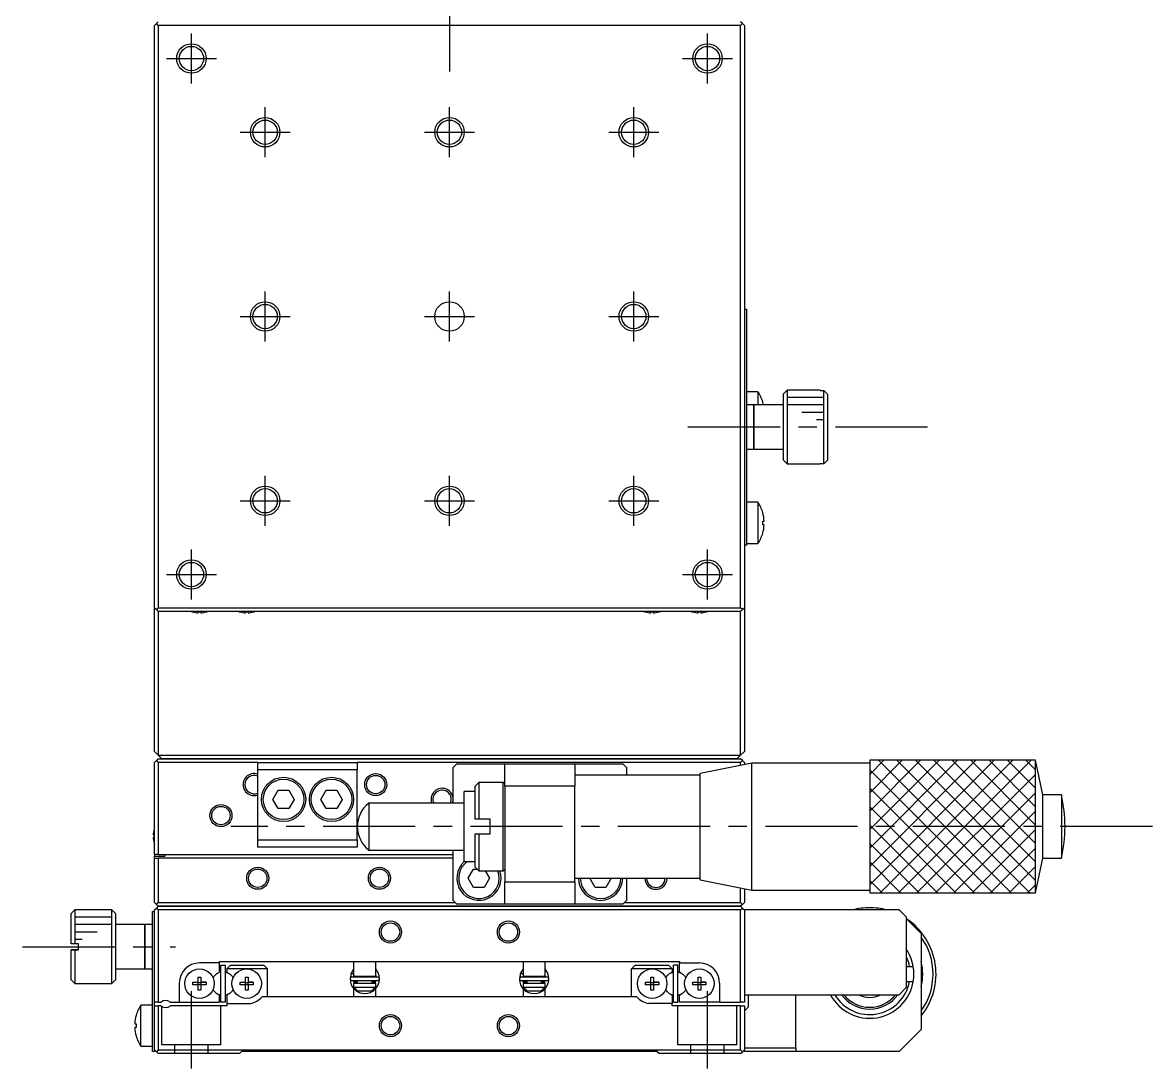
# Model space of a CAD drawing. Extents: x -524 to 387, y 9 to 736.
# Drawn here: x -194 to -40.7, y 39.3 to 181.2 of the extents above; entities that cross this region are included whole.
import ezdxf

# ---------------------------------------------------------------- set-up
doc = ezdxf.new("R2010")
doc.units = 0
doc.header["$LTSCALE"] = 10
doc.linetypes.add('CENTER', pattern=[2, 1.25, -0.25, 0.25, -0.25])
doc.linetypes.add('DASHED', pattern=[3.5, 2, -1.5])
doc.layers.get('0').update_dxf_attribs({"linetype": 'CONTINUOUS'})
doc.layers.add('CENTER', color=1, linetype='CENTER')

msp = doc.modelspace()

# ---------------------------------------------------------------- linework, layer by layer
at = {"color": 7, "linetype": 'CONTINUOUS'}
for p, q in [((-175.82803, 181.026276), (-176.07803, 180.776276)), ((-175.57803, 181.276276), (-175.82803, 181.026276)), ((-175.57803, 180.776276), (-175.82803, 181.026276)), ((-96.32803, 181.026276), (-96.57803, 181.276276)), ((-96.57803, 180.776276), (-96.32803, 181.026276)), ((-96.07803, 180.776276), (-96.32803, 181.026276)), ((-176.07803, 101.776276), (-176.07803, 180.776276)), ((-96.57803, 180.776276), (-175.57803, 180.776276)), ((-175.57803, 180.776276), (-175.57803, 101.776276)), ((-96.57803, 101.776276), (-96.57803, 180.776276)), ((-96.07803, 180.776276), (-96.07803, 101.776276)), ((-96.07803, 142.276276), (-95.77803, 142.276276)), ((-95.77803, 142.276276), (-95.77803, 140.276276)), ((-95.77803, 140.276276), (-95.77803, 112.276276)), ((-94.235567, 131.076276), (-95.77803, 131.076276)), ((-94.235567, 131.076276), (-94.235567, 129.276276)), ((-90.27803, 131.276276), (-90.77803, 130.776276)), ((-90.77803, 121.776276), (-90.77803, 130.776276)), ((-90.27803, 131.276276), (-90.27803, 121.276276)), ((-85.77803, 131.276276), (-90.27803, 131.276276)), ((-85.77803, 131.276276), (-85.77803, 131.26025)), ((-85.77803, 131.26025), (-85.27803, 131.26025)), ((-85.27803, 121.292302), (-85.27803, 131.26025)), ((-85.27803, 131.26025), (-84.77803, 130.758463)), ((-84.77803, 130.758463), (-84.77803, 121.794089)), ((-94.77803, 129.276276), (-95.77803, 129.276276)), ((-94.77803, 129.276276), (-94.77803, 123.276276)), ((-94.77803, 123.276276), (-94.77803, 129.276276)), ((-90.77803, 129.276276), (-94.77803, 129.276276)), ((-93.584825, 129.675415), (-93.578657, 129.678424)), ((-93.584825, 129.675415), (-93.578657, 129.678424)), ((-95.77803, 123.276276), (-94.77803, 123.276276)), ((-94.77803, 123.276276), (-90.77803, 123.276276)), ((-90.77803, 121.776276), (-90.27803, 121.276276)), ((-90.27803, 121.276276), (-85.77803, 121.276276)), ((-85.27803, 121.292302), (-85.77803, 121.292302)), ((-85.77803, 121.292302), (-85.77803, 121.276276)), ((-84.77803, 121.794089), (-85.27803, 121.292302)), ((-94.235567, 116.076276), (-95.77803, 116.076276)), ((-94.235567, 116.076276), (-94.235567, 110.476276)), ((-93.584825, 114.675415), (-93.578657, 114.678424)), ((-93.584825, 114.675415), (-93.578657, 114.678424)), ((-93.584825, 113.536276), (-93.391568, 113.536276)), ((-93.584825, 113.016276), (-93.584825, 113.536276)), ((-95.77803, 112.276276), (-95.77803, 110.276276)), ((-93.391568, 113.016276), (-93.584825, 113.016276)), ((-93.578657, 111.874128), (-93.584825, 111.877137)), ((-93.578657, 111.874128), (-93.584825, 111.877137)), ((-95.77803, 110.476276), (-94.235567, 110.476276)), ((-95.77803, 110.276276), (-96.07803, 110.276276)), ((-176.07803, 101.776276), (-175.82803, 101.526276)), ((-176.07803, 82.276276), (-176.07803, 101.776276)), ((-175.82803, 101.526276), (-175.57803, 101.776276)), ((-175.82803, 101.526276), (-175.57803, 101.276276)), ((-175.57803, 101.776276), (-96.57803, 101.776276)), ((-96.57803, 101.276276), (-175.57803, 101.276276)), ((-175.57803, 101.276276), (-175.57803, 81.776276)), ((-170.866646, 101.202132), (-170.864391, 101.206754)), ((-170.866646, 101.202132), (-170.864391, 101.206754)), ((-170.15803, 101.206754), (-169.79803, 101.206754)), ((-170.15803, 101.086417), (-170.15803, 101.206754)), ((-169.79803, 101.206754), (-169.79803, 101.086417)), ((-169.091668, 101.206754), (-169.089414, 101.202132)), ((-169.091668, 101.206754), (-169.089414, 101.202132)), ((-164.466646, 101.202132), (-164.464391, 101.206754)), ((-164.466646, 101.202132), (-164.464391, 101.206754)), ((-163.75803, 101.206754), (-163.39803, 101.206754)), ((-163.75803, 101.086417), (-163.75803, 101.206754)), ((-163.39803, 101.206754), (-163.39803, 101.086417)), ((-162.691668, 101.206754), (-162.689414, 101.202132)), ((-162.691668, 101.206754), (-162.689414, 101.202132)), ((-109.466646, 101.202132), (-109.464391, 101.206754)), ((-109.466646, 101.202132), (-109.464391, 101.206754)), ((-108.75803, 101.206754), (-108.39803, 101.206754)), ((-108.75803, 101.086417), (-108.75803, 101.206754)), ((-108.39803, 101.206754), (-108.39803, 101.086417)), ((-107.691668, 101.206754), (-107.689414, 101.202132)), ((-107.691668, 101.206754), (-107.689414, 101.202132)), ((-103.066646, 101.202132), (-103.064391, 101.206754)), ((-103.066646, 101.202132), (-103.064391, 101.206754)), ((-102.35803, 101.206754), (-101.99803, 101.206754)), ((-102.35803, 101.086417), (-102.35803, 101.206754)), ((-101.99803, 101.206754), (-101.99803, 101.086417)), ((-101.291668, 101.206754), (-101.289414, 101.202132)), ((-101.291668, 101.206754), (-101.289414, 101.202132)), ((-96.32803, 101.526276), (-96.57803, 101.776276)), ((-96.57803, 101.276276), (-96.32803, 101.526276)), ((-96.57803, 81.776276), (-96.57803, 101.276276)), ((-96.32803, 101.526276), (-96.07803, 101.776276)), ((-96.07803, 101.776276), (-96.07803, 82.276276)), ((-175.57803, 81.776276), (-176.07803, 82.276276)), ((-175.57803, 81.276276), (-175.82803, 81.026276)), ((-175.57803, 81.776276), (-96.57803, 81.776276)), ((-175.07803, 81.276276), (-175.57803, 81.776276)), ((-175.57803, 81.276276), (-175.07803, 81.276276)), ((-97.07803, 81.276276), (-175.07803, 81.276276)), ((-175.07803, 81.276276), (-97.07803, 81.276276)), ((-96.57803, 81.776276), (-97.07803, 81.276276)), ((-97.07803, 81.276276), (-96.57803, 81.276276)), ((-96.07803, 82.276276), (-96.57803, 81.776276)), ((-96.32803, 81.026276), (-96.57803, 81.276276)), ((-176.07803, 80.776276), (-175.82803, 81.026276)), ((-176.07803, 68.276276), (-176.07803, 80.776276)), ((-175.82803, 81.026276), (-175.57803, 80.776276)), ((-175.57803, 80.776276), (-175.57803, 68.276276)), ((-162.07803, 80.776276), (-175.57803, 80.776276)), ((-162.07803, 79.776276), (-162.07803, 80.776276)), ((-162.07803, 80.776276), (-148.57803, 80.776276)), ((-148.57803, 79.776276), (-162.07803, 79.776276)), ((-162.07803, 70.276276), (-162.07803, 79.776276)), ((-148.57803, 80.776276), (-148.57803, 79.776276)), ((-96.57803, 80.776276), (-148.57803, 80.776276)), ((-148.57803, 70.276276), (-148.57803, 79.776276)), ((-135.07803, 80.576276), (-135.57803, 80.076276)), ((-135.57803, 75.251276), (-135.57803, 80.076276)), ((-135.07803, 80.576276), (-128.57803, 80.576276)), ((-128.57803, 80.576276), (-119.07803, 80.576276)), ((-128.57803, 77.576276), (-128.57803, 80.576276)), ((-119.07803, 80.576276), (-119.07803, 77.576276)), ((-119.07803, 80.576276), (-112.57803, 80.576276)), ((-112.07803, 80.076276), (-112.57803, 80.576276)), ((-112.07803, 80.076276), (-112.07803, 79.076276)), ((-95.07803, 80.676276), (-102.07803, 79.276276)), ((-96.57803, 80.776276), (-96.32803, 81.026276)), ((-96.57803, 80.376276), (-96.57803, 80.776276)), ((-96.32803, 81.026276), (-96.07803, 80.776276)), ((-96.07803, 80.776276), (-96.07803, 80.476276)), ((-95.07803, 72.076276), (-95.07803, 80.676276)), ((-79.07803, 80.676276), (-95.07803, 80.676276)), ((-79.07803, 81.076276), (-79.07803, 63.076276)), ((-56.57803, 81.076276), (-79.07803, 81.076276)), ((-56.57803, 63.076276), (-56.57803, 81.076276)), ((-55.57803, 76.376276), (-56.57803, 81.076276)), ((-102.07803, 79.076276), (-119.07803, 79.076276)), ((-102.07803, 72.076276), (-102.07803, 79.276276)), ((-160.021406, 75.776276), (-159.299718, 77.026276)), ((-159.299718, 77.026276), (-157.856342, 77.026276)), ((-157.856342, 77.026276), (-157.134654, 75.776276)), ((-153.521406, 75.776276), (-152.799718, 77.026276)), ((-152.799718, 77.026276), (-151.356342, 77.026276)), ((-151.356342, 77.026276), (-150.634654, 75.776276)), ((-134.07803, 76.523718), (-134.07803, 76.826276)), ((-132.57803, 76.826276), (-134.07803, 76.826276)), ((-132.07803, 78.076276), (-132.57803, 77.576276)), ((-132.57803, 73.076276), (-132.57803, 77.576276)), ((-132.07803, 78.076276), (-132.07803, 73.076276)), ((-128.77803, 78.076276), (-132.07803, 78.076276)), ((-128.77803, 72.076276), (-128.77803, 78.076276)), ((-128.57803, 77.876276), (-128.77803, 78.076276)), ((-128.57803, 77.576276), (-128.57803, 64.576276)), ((-119.07803, 77.576276), (-128.57803, 77.576276)), ((-119.07803, 72.076276), (-119.07803, 77.576276)), ((-159.299718, 74.526276), (-160.021406, 75.776276)), ((-157.134654, 75.776276), (-157.856342, 74.526276)), ((-152.799718, 74.526276), (-153.521406, 75.776276)), ((-150.634654, 75.776276), (-151.356342, 74.526276)), ((-147.01085, 75.251276), (-147.01085, 68.901276)), ((-134.07803, 75.251276), (-147.01085, 75.251276)), ((-134.07803, 67.628834), (-134.07803, 76.523718)), ((-55.57803, 67.776276), (-55.57803, 76.376276)), ((-53.07803, 76.376276), (-55.57803, 76.376276)), ((-53.07803, 76.376276), (-53.07803, 72.076276)), ((-157.856342, 74.526276), (-159.299718, 74.526276)), ((-151.356342, 74.526276), (-152.799718, 74.526276)), ((-132.07803, 73.076276), (-132.57803, 73.076276)), ((-130.57803, 73.076276), (-132.07803, 73.076276)), ((-130.57803, 71.076276), (-130.57803, 73.076276)), ((-128.77803, 66.076276), (-128.77803, 72.076276)), ((-119.07803, 64.576276), (-119.07803, 72.076276)), ((-102.07803, 64.876276), (-102.07803, 72.076276)), ((-95.07803, 63.476276), (-95.07803, 72.076276)), ((-53.07803, 72.076276), (-53.07803, 67.776276)), ((-176.267889, 70.956276), (-176.147552, 70.956276)), ((-176.147552, 70.596276), (-176.267889, 70.596276)), ((-176.152174, 71.664892), (-176.147552, 71.662637)), ((-176.147552, 70.956276), (-176.147552, 70.596276)), ((-132.57803, 66.576276), (-132.57803, 71.076276)), ((-132.57803, 71.076276), (-132.07803, 71.076276)), ((-132.07803, 71.076276), (-132.07803, 66.076276)), ((-132.07803, 71.076276), (-130.57803, 71.076276)), ((-176.147552, 69.889915), (-176.152174, 69.88766)), ((-162.07803, 70.276276), (-148.57803, 70.276276)), ((-162.07803, 69.276276), (-162.07803, 70.276276)), ((-148.57803, 69.276276), (-162.07803, 69.276276)), ((-148.57803, 70.276276), (-148.57803, 69.276276)), ((-175.57803, 68.276276), (-176.07803, 68.276276)), ((-176.07803, 68.276276), (-176.07803, 68.076276)), ((-176.07803, 68.076276), (-174.67803, 68.076276)), ((-176.07803, 67.776276), (-176.07803, 68.076276)), ((-176.07803, 61.776276), (-176.07803, 67.776276)), ((-176.07803, 67.776276), (-175.57803, 67.776276)), ((-175.57803, 68.276276), (-135.57803, 68.276276)), ((-175.57803, 67.776276), (-175.57803, 61.776276)), ((-135.57803, 67.776276), (-175.57803, 67.776276)), ((-174.67803, 68.276276), (-174.67803, 68.076276)), ((-147.01085, 68.901276), (-134.07803, 68.901276)), ((-135.57803, 62.076276), (-135.57803, 68.901276)), ((-134.07803, 67.326276), (-134.07803, 67.628834)), ((-56.57803, 63.076276), (-55.57803, 67.776276)), ((-55.57803, 67.776276), (-53.07803, 67.776276)), ((-134.07803, 67.326276), (-132.57803, 67.326276)), ((-133.521406, 65.076276), (-132.799718, 66.326276)), ((-132.799718, 66.326276), (-132.32803, 66.326276)), ((-132.57803, 66.576276), (-132.07803, 66.076276)), ((-132.07803, 66.076276), (-128.77803, 66.076276)), ((-131.212004, 66.076276), (-130.634654, 65.076276)), ((-128.77803, 66.076276), (-128.57803, 66.276276)), ((-132.799718, 63.826276), (-133.521406, 65.076276)), ((-130.634654, 65.076276), (-131.356342, 63.826276)), ((-128.57803, 64.576276), (-119.07803, 64.576276)), ((-128.57803, 61.576276), (-128.57803, 64.576276)), ((-119.07803, 65.076276), (-102.07803, 65.076276)), ((-119.07803, 64.576276), (-119.07803, 61.576276)), ((-116.299718, 63.826276), (-117.021406, 65.076276)), ((-114.134654, 65.076276), (-114.856342, 63.826276)), ((-112.07803, 65.076276), (-112.07803, 62.076276)), ((-102.07803, 64.876276), (-95.07803, 63.476276)), ((-131.356342, 63.826276), (-132.799718, 63.826276)), ((-114.856342, 63.826276), (-116.299718, 63.826276)), ((-96.57803, 61.776276), (-96.57803, 63.776276)), ((-96.07803, 63.676276), (-96.07803, 61.776276)), ((-95.07803, 63.476276), (-79.07803, 63.476276)), ((-79.07803, 63.076276), (-56.57803, 63.076276)), ((-175.82803, 61.526276), (-176.07803, 61.776276)), ((-175.82803, 61.526276), (-175.57803, 61.776276)), ((-175.57803, 61.276276), (-175.82803, 61.526276)), ((-175.57803, 61.776276), (-135.27803, 61.776276)), ((-135.57803, 62.076276), (-135.07803, 61.576276)), ((-128.57803, 61.576276), (-135.07803, 61.576276)), ((-119.07803, 61.576276), (-128.57803, 61.576276)), ((-112.57803, 61.576276), (-119.07803, 61.576276)), ((-112.57803, 61.576276), (-112.07803, 62.076276)), ((-112.37803, 61.776276), (-96.57803, 61.776276)), ((-96.57803, 61.776276), (-96.32803, 61.526276)), ((-96.32803, 61.526276), (-96.57803, 61.276276)), ((-96.07803, 61.776276), (-96.32803, 61.526276)), ((-186.87803, 60.776276), (-187.37803, 60.276276)), ((-187.37803, 56.176276), (-187.37803, 60.276276)), ((-186.87803, 60.776276), (-186.87803, 56.176276)), ((-181.87803, 60.776276), (-186.87803, 60.776276)), ((-181.87803, 55.776276), (-181.87803, 60.776276)), ((-181.37803, 60.276276), (-181.87803, 60.776276)), ((-181.37803, 60.276276), (-181.37803, 55.776276)), ((-176.37803, 58.576276), (-176.37803, 60.576276)), ((-176.37803, 60.576276), (-176.07803, 60.576276)), ((-176.07803, 60.776276), (-175.82803, 61.026276)), ((-176.07803, 48.276276), (-176.07803, 60.776276)), ((-175.57803, 61.276276), (-175.82803, 61.026276)), ((-175.82803, 61.026276), (-175.57803, 60.776276)), ((-96.57803, 61.276276), (-175.57803, 61.276276)), ((-175.57803, 61.276276), (-96.57803, 61.276276)), ((-175.57803, 60.776276), (-175.57803, 48.276276)), ((-96.57803, 60.776276), (-175.57803, 60.776276)), ((-96.57803, 61.276276), (-96.32803, 61.026276)), ((-96.57803, 60.776276), (-96.32803, 61.026276)), ((-96.57803, 48.276276), (-96.57803, 60.776276)), ((-96.32803, 61.026276), (-96.07803, 60.776276)), ((-75.07803, 60.776276), (-96.07803, 60.776276)), ((-96.07803, 60.776276), (-96.07803, 48.276276)), ((-74.07803, 59.776276), (-75.07803, 60.776276)), ((-74.07803, 50.276276), (-74.07803, 59.776276)), ((-177.37803, 58.776276), (-181.37803, 58.776276)), ((-177.37803, 55.776276), (-177.37803, 58.776276)), ((-177.37803, 58.776276), (-177.37803, 55.776276)), ((-176.37803, 58.776276), (-177.37803, 58.776276)), ((-176.37803, 43.576276), (-176.37803, 58.576276)), ((-72.07803, 57.576276), (-74.07803, 59.576276)), ((-72.07803, 57.576276), (-72.07803, 44.576276)), ((-186.87803, 56.176276), (-187.37803, 56.176276)), ((-187.37803, 51.276276), (-187.37803, 55.376276)), ((-187.37803, 55.376276), (-186.87803, 55.376276)), ((-186.87803, 55.376276), (-187.37803, 55.376276)), ((-186.37803, 56.176276), (-186.87803, 56.176276)), ((-186.37803, 55.376276), (-186.87803, 55.376276)), ((-186.87803, 55.376276), (-186.87803, 50.776276)), ((-186.87803, 55.376276), (-186.37803, 55.376276)), ((-186.37803, 55.376276), (-186.37803, 56.176276)), ((-181.87803, 50.776276), (-181.87803, 55.776276)), ((-181.37803, 55.776276), (-181.37803, 51.276276)), ((-177.37803, 52.776276), (-177.37803, 55.776276)), ((-177.37803, 55.776276), (-177.37803, 52.776276)), ((-167.27803, 53.776276), (-104.87803, 53.776276)), ((-167.27803, 53.576276), (-167.27803, 53.776276)), ((-149.07803, 53.776276), (-149.07803, 51.776276)), ((-146.07803, 51.776276), (-146.07803, 53.776276)), ((-126.07803, 53.776276), (-126.07803, 51.776276)), ((-123.07803, 51.776276), (-123.07803, 53.776276)), ((-104.87803, 53.776276), (-104.87803, 53.576276)), ((-181.37803, 52.776276), (-177.37803, 52.776276)), ((-177.37803, 52.776276), (-176.37803, 52.776276)), ((-167.27803, 53.576276), (-169.97803, 53.576276)), ((-167.57178, 52.151091), (-167.27803, 52.320688)), ((-167.27803, 52.320688), (-167.27803, 53.576276)), ((-167.07803, 48.276276), (-167.07803, 53.276276)), ((-167.07803, 52.335172), (-167.07803, 53.276276)), ((-167.07803, 53.276276), (-166.47803, 53.276276)), ((-167.07803, 52.335172), (-167.07803, 52.426276)), ((-167.07803, 52.335172), (-167.07803, 52.426276)), ((-167.07803, 52.335172), (-167.07803, 52.426276)), ((-167.07803, 52.335172), (-167.07803, 52.426276)), ((-167.07803, 52.335172), (-167.07803, 52.426276)), ((-167.07803, 52.335172), (-167.07803, 52.426276)), ((-167.07803, 52.335172), (-167.07803, 52.426276)), ((-167.07803, 52.335172), (-167.07803, 52.426276)), ((-167.07803, 52.335172), (-167.07803, 52.426276)), ((-167.07803, 52.335172), (-167.07803, 52.426276)), ((-167.07803, 52.335172), (-167.07803, 52.426276)), ((-167.07803, 52.335172), (-167.07803, 52.426276)), ((-167.07803, 49.126276), (-167.07803, 52.426276)), ((-167.07803, 52.335172), (-167.07803, 52.426276)), ((-167.07803, 52.335172), (-167.07803, 52.426276)), ((-167.07803, 52.335172), (-167.07803, 52.426276)), ((-167.07803, 52.335172), (-167.07803, 52.426276)), ((-167.07803, 52.335172), (-167.07803, 52.426276)), ((-167.07803, 52.335172), (-167.07803, 52.426276)), ((-167.07803, 52.335172), (-167.07803, 52.426276)), ((-167.07803, 52.335172), (-167.07803, 52.426276)), ((-167.07803, 52.335172), (-167.07803, 52.426276)), ((-167.07803, 52.335172), (-167.07803, 52.426276)), ((-167.07803, 52.335172), (-167.07803, 52.426276)), ((-167.07803, 52.335172), (-167.07803, 52.426276)), ((-166.47803, 48.276276), (-166.47803, 53.276276)), ((-166.27803, 52.776276), (-165.77803, 53.276276)), ((-163.57803, 52.776276), (-166.27803, 52.776276)), ((-166.27803, 52.776276), (-166.27803, 52.320688)), ((-166.27803, 52.320688), (-165.98428, 52.151091)), ((-165.77803, 53.276276), (-161.27803, 53.276276)), ((-160.77803, 52.776276), (-163.57803, 52.776276)), ((-161.27803, 53.276276), (-160.77803, 52.776276)), ((-160.77803, 48.976276), (-160.77803, 52.776276)), ((-149.399318, 52.213125), (-149.55825, 51.459651)), ((-149.428547, 52.137229), (-149.438222, 52.10278)), ((-149.417161, 52.171161), (-149.428547, 52.137229)), ((-149.404824, 52.202748), (-149.417161, 52.171161)), ((-149.405121, 52.201317), (-149.404432, 52.203458)), ((-149.404432, 52.203458), (-149.402491, 52.205071)), ((-149.078199, 52.73063), (-149.403898, 52.202276)), ((-149.402491, 52.205071), (-149.399308, 52.206145)), ((-149.400048, 52.211414), (-149.078003, 52.103045)), ((-149.399515, 52.205488), (-149.400048, 52.211414)), ((-149.385617, 52.244604), (-149.399318, 52.213125)), ((-149.399308, 52.206145), (-149.394904, 52.206674)), ((-149.394904, 52.206674), (-149.389305, 52.206654)), ((-149.389305, 52.206654), (-149.382544, 52.206086)), ((-149.382544, 52.206086), (-149.374663, 52.204973)), ((-149.374663, 52.204973), (-149.365709, 52.203321)), ((-149.365709, 52.203321), (-149.355737, 52.201142)), ((-149.355737, 52.201142), (-149.344806, 52.198448)), ((-149.344806, 52.198448), (-149.332983, 52.195254)), ((-149.332983, 52.195254), (-149.32034, 52.191582)), ((-149.32034, 52.191582), (-149.306952, 52.187452)), ((-149.306952, 52.187452), (-149.2929, 52.18289)), ((-149.2929, 52.18289), (-149.278271, 52.177923)), ((-149.278271, 52.177923), (-149.263151, 52.172581)), ((-149.263151, 52.172581), (-149.247633, 52.166898)), ((-149.247633, 52.166898), (-149.23181, 52.160906)), ((-149.23181, 52.160906), (-149.215778, 52.154642)), ((-149.215778, 52.154642), (-149.199634, 52.148145)), ((-149.199634, 52.148145), (-149.183476, 52.141453)), ((-149.183476, 52.141453), (-149.1674, 52.134607)), ((-149.1674, 52.134607), (-149.151505, 52.127648)), ((-149.151505, 52.127648), (-149.135887, 52.120618)), ((-149.135887, 52.120618), (-149.120639, 52.113561)), ((-149.120639, 52.113561), (-149.105855, 52.106517)), ((-149.105855, 52.106517), (-149.091623, 52.099531)), ((-145.715627, 52.202492), (-145.728583, 52.232747)), ((-145.714314, 52.201317), (-145.715089, 52.200998)), ((-145.714672, 52.199168), (-145.714314, 52.201317)), ((-145.71461, 52.202748), (-145.714314, 52.201317)), ((-145.696871, 52.155758), (-145.71461, 52.202748)), ((-145.696154, 52.153628), (-145.696871, 52.155758)), ((-145.695844, 52.152697), (-145.696154, 52.153628)), ((-145.695351, 52.151211), (-145.695844, 52.152697)), ((-145.695041, 52.150271), (-145.695351, 52.151211)), ((-145.694505, 52.148637), (-145.695041, 52.150271)), ((-145.694115, 52.147439), (-145.694505, 52.148637)), ((-145.693368, 52.145123), (-145.694115, 52.147439)), ((-145.693, 52.14397), (-145.693368, 52.145123)), ((-126.4233, 52.235376), (-126.595934, 51.450422)), ((-126.466231, 52.128001), (-126.475906, 52.093552)), ((-126.454845, 52.161932), (-126.466231, 52.128001)), ((-126.442508, 52.193519), (-126.454845, 52.161932)), ((-126.442804, 52.192088), (-126.44196, 52.194437)), ((-126.44196, 52.194437), (-126.439567, 52.196131)), ((-126.078182, 52.764253), (-126.441581, 52.193047)), ((-126.439567, 52.196131), (-126.435643, 52.197156)), ((-126.437732, 52.202186), (-126.078001, 52.073369)), ((-126.437199, 52.196259), (-126.437732, 52.202186)), ((-126.435643, 52.197156), (-126.430219, 52.197504)), ((-126.430219, 52.197504), (-126.423333, 52.197174)), ((-126.423333, 52.197174), (-126.415039, 52.196167)), ((-126.415039, 52.196167), (-126.405397, 52.194491)), ((-126.405397, 52.194491), (-126.39448, 52.192159)), ((-126.39448, 52.192159), (-126.38237, 52.189188)), ((-126.38237, 52.189188), (-126.369157, 52.1856)), ((-126.369157, 52.1856), (-126.354941, 52.181423)), ((-126.354941, 52.181423), (-126.339826, 52.176686)), ((-126.339826, 52.176686), (-126.323927, 52.171427)), ((-126.323927, 52.171427), (-126.307362, 52.165684)), ((-126.307362, 52.165684), (-126.290255, 52.159499)), ((-126.290255, 52.159499), (-126.272735, 52.15292)), ((-126.272735, 52.15292), (-126.254932, 52.145996)), ((-126.254932, 52.145996), (-126.236979, 52.138778)), ((-126.236979, 52.138778), (-126.21901, 52.13132)), ((-126.21901, 52.13132), (-126.201161, 52.123679)), ((-126.201161, 52.123679), (-126.183564, 52.11591)), ((-126.183564, 52.11591), (-126.166351, 52.108073)), ((-126.166351, 52.108073), (-126.149651, 52.100226)), ((-122.75331, 52.193263), (-122.766267, 52.223519)), ((-122.751997, 52.192088), (-122.752773, 52.19177)), ((-122.752355, 52.18994), (-122.751997, 52.192088)), ((-122.752293, 52.193519), (-122.751997, 52.192088)), ((-122.734554, 52.14653), (-122.752293, 52.193519)), ((-122.733838, 52.1444), (-122.734554, 52.14653)), ((-122.733527, 52.143468), (-122.733838, 52.1444)), ((-122.733034, 52.141983), (-122.733527, 52.143468)), ((-122.732724, 52.141042), (-122.733034, 52.141983)), ((-122.732189, 52.139408), (-122.732724, 52.141042)), ((-122.731799, 52.138211), (-122.732189, 52.139408)), ((-122.731052, 52.135895), (-122.731799, 52.138211)), ((-122.730683, 52.134741), (-122.731052, 52.135895)), ((-111.37803, 52.776276), (-110.87803, 53.276276)), ((-111.37803, 48.976276), (-111.37803, 52.776276)), ((-108.57803, 52.776276), (-111.37803, 52.776276)), ((-110.87803, 53.276276), (-106.37803, 53.276276)), ((-105.87803, 52.776276), (-108.57803, 52.776276)), ((-106.37803, 53.276276), (-105.87803, 52.776276)), ((-105.87803, 52.320688), (-106.17178, 52.151091)), ((-105.87803, 52.776276), (-105.87803, 52.320688)), ((-105.67803, 48.276276), (-105.67803, 53.276276)), ((-105.07803, 53.276276), (-105.67803, 53.276276)), ((-105.07803, 48.276276), (-105.07803, 53.276276)), ((-105.07803, 52.335172), (-105.07803, 53.276276)), ((-105.07803, 52.335172), (-105.07803, 52.426276)), ((-105.07803, 52.335172), (-105.07803, 52.426276)), ((-105.07803, 52.335172), (-105.07803, 52.426276)), ((-105.07803, 52.335172), (-105.07803, 52.426276)), ((-105.07803, 52.335172), (-105.07803, 52.426276)), ((-105.07803, 52.335172), (-105.07803, 52.426276)), ((-105.07803, 52.335172), (-105.07803, 52.426276)), ((-105.07803, 52.335172), (-105.07803, 52.426276)), ((-105.07803, 52.335172), (-105.07803, 52.426276)), ((-105.07803, 52.335172), (-105.07803, 52.426276)), ((-105.07803, 52.335172), (-105.07803, 52.426276)), ((-105.07803, 49.126276), (-105.07803, 52.426276)), ((-105.07803, 52.335172), (-105.07803, 52.426276)), ((-105.07803, 52.335172), (-105.07803, 52.426276)), ((-105.07803, 52.335172), (-105.07803, 52.426276)), ((-105.07803, 52.335172), (-105.07803, 52.426276)), ((-105.07803, 52.335172), (-105.07803, 52.426276)), ((-105.07803, 52.335172), (-105.07803, 52.426276)), ((-105.07803, 52.335172), (-105.07803, 52.426276)), ((-105.07803, 52.335172), (-105.07803, 52.426276)), ((-105.07803, 52.335172), (-105.07803, 52.426276)), ((-105.07803, 52.335172), (-105.07803, 52.426276)), ((-104.87803, 53.576276), (-102.17803, 53.576276)), ((-104.87803, 52.320688), (-104.87803, 53.576276)), ((-104.58428, 52.151091), (-104.87803, 52.320688)), ((-73.16195, 53.076276), (-74.07803, 53.076276)), ((-73.669703, 53.076276), (-74.07803, 53.076276)), ((-73.16195, 53.076276), (-73.669703, 53.076276)), ((-187.37803, 51.276276), (-186.87803, 50.776276)), ((-186.87803, 50.776276), (-181.87803, 50.776276)), ((-181.87803, 50.776276), (-181.37803, 51.276276)), ((-172.72803, 50.826276), (-172.72803, 48.276276)), ((-170.864391, 50.956276), (-170.15803, 50.956276)), ((-170.864391, 50.596276), (-170.864391, 50.956276)), ((-170.864391, 50.956276), (-170.15803, 50.956276)), ((-170.15803, 50.596276), (-170.864391, 50.596276)), ((-170.15803, 51.662637), (-169.79803, 51.662637)), ((-170.15803, 50.956276), (-170.15803, 51.662637)), ((-170.147658, 50.945904), (-170.15803, 50.956276)), ((-170.147658, 50.606648), (-170.15803, 50.596276)), ((-170.15803, 49.889915), (-170.15803, 50.596276)), ((-170.147658, 50.606648), (-170.147658, 50.945904)), ((-170.147658, 50.945904), (-169.808402, 50.945904)), ((-169.808402, 50.606648), (-170.147658, 50.606648)), ((-169.808402, 50.945904), (-169.79803, 50.956276)), ((-169.808402, 50.945904), (-169.808402, 50.606648)), ((-169.808402, 50.606648), (-169.79803, 50.596276)), ((-169.79803, 51.662637), (-169.79803, 50.956276)), ((-169.79803, 50.956276), (-169.091668, 50.956276)), ((-169.091668, 50.956276), (-169.79803, 50.956276)), ((-169.79803, 50.596276), (-169.79803, 49.889915)), ((-169.091668, 50.596276), (-169.79803, 50.596276)), ((-169.091668, 50.956276), (-169.091668, 50.596276)), ((-164.464391, 50.956276), (-163.75803, 50.956276)), ((-164.464391, 50.596276), (-164.464391, 50.956276)), ((-164.464391, 50.956276), (-163.75803, 50.956276)), ((-163.75803, 50.596276), (-164.464391, 50.596276)), ((-163.75803, 51.662637), (-163.39803, 51.662637)), ((-163.75803, 50.956276), (-163.75803, 51.662637)), ((-163.747658, 50.945904), (-163.75803, 50.956276)), ((-163.747658, 50.606648), (-163.75803, 50.596276)), ((-163.75803, 49.889915), (-163.75803, 50.596276)), ((-163.747658, 50.606648), (-163.747658, 50.945904)), ((-163.747658, 50.945904), (-163.408402, 50.945904)), ((-163.408402, 50.606648), (-163.747658, 50.606648)), ((-163.408402, 50.945904), (-163.39803, 50.956276)), ((-163.408402, 50.945904), (-163.408402, 50.606648)), ((-163.408402, 50.606648), (-163.39803, 50.596276)), ((-163.39803, 51.662637), (-163.39803, 50.956276)), ((-163.39803, 50.956276), (-162.691668, 50.956276)), ((-162.691668, 50.956276), (-163.39803, 50.956276)), ((-163.39803, 50.596276), (-163.39803, 49.889915)), ((-162.691668, 50.596276), (-163.39803, 50.596276)), ((-162.691668, 50.956276), (-162.691668, 50.596276)), ((-149.459411, 51.961539), (-149.460268, 51.925799)), ((-149.460268, 51.925799), (-149.45934, 51.890062)), ((-149.45677, 51.997194), (-149.459411, 51.961539)), ((-149.45934, 51.890062), (-149.456628, 51.854415)), ((-149.45235, 52.032677), (-149.45677, 51.997194)), ((-149.456628, 51.854415), (-149.452139, 51.818945)), ((-149.446163, 52.067901), (-149.45235, 52.032677)), ((-149.452139, 51.818945), (-149.445884, 51.783738)), ((-149.438222, 52.10278), (-149.446163, 52.067901)), ((-149.445884, 51.783738), (-149.437878, 51.748881)), ((-149.437878, 51.748881), (-149.42814, 51.714459)), ((-149.42814, 51.714459), (-149.416694, 51.680555)), ((-149.416694, 51.680555), (-149.403568, 51.647254)), ((-149.403568, 51.647254), (-149.402789, 51.645423)), ((-145.784717, 51.65601), (-149.334717, 51.65601)), ((-149.334717, 51.20601), (-145.784717, 51.20601)), ((-148.965451, 50.776238), (-149.094322, 51.205958)), ((-149.091623, 52.099531), (-149.07803, 52.092644)), ((-149.07803, 51.776276), (-146.07803, 51.776276)), ((-146.07803, 50.776276), (-149.07803, 50.776276)), ((-149.07803, 50.776276), (-149.07803, 50.276276)), ((-148.57803, 50.976276), (-149.042577, 50.976276)), ((-148.735165, 51.65601), (-148.963883, 51.776268)), ((-148.57803, 51.776276), (-148.57803, 51.65601)), ((-148.57803, 51.20601), (-148.57803, 50.776276)), ((-146.57803, 51.65601), (-146.57803, 51.776276)), ((-146.57803, 50.776276), (-146.57803, 51.20601)), ((-146.07803, 50.976276), (-146.57803, 50.976276)), ((-146.155577, 51.776231), (-146.384269, 51.65601)), ((-146.07803, 50.276276), (-146.07803, 50.776276)), ((-146.077655, 51.88751), (-146.048755, 51.780704)), ((-146.048755, 51.780704), (-146.025099, 51.656028)), ((-126.497095, 51.95231), (-126.497952, 51.916571)), ((-126.497952, 51.916571), (-126.497023, 51.880834)), ((-126.494453, 51.987965), (-126.497095, 51.95231)), ((-126.497023, 51.880834), (-126.494311, 51.845186)), ((-126.490034, 52.023448), (-126.494453, 51.987965)), ((-126.494311, 51.845186), (-126.489822, 51.809716)), ((-126.483846, 52.058673), (-126.490034, 52.023448)), ((-126.489822, 51.809716), (-126.483567, 51.774509)), ((-126.475906, 52.093552), (-126.483846, 52.058673)), ((-126.483567, 51.774509), (-126.475561, 51.739652)), ((-126.475561, 51.739652), (-126.465823, 51.70523)), ((-126.465823, 51.70523), (-126.454378, 51.671327)), ((-126.454378, 51.671327), (-126.441251, 51.638026)), ((-126.441251, 51.638026), (-126.440473, 51.636195)), ((-122.822401, 51.646782), (-126.372401, 51.646782)), ((-126.372401, 51.196782), (-122.822401, 51.196782)), ((-126.149651, 52.100226), (-126.133589, 52.092427)), ((-126.133589, 52.092427), (-126.118284, 52.084736)), ((-126.007383, 50.776226), (-126.132006, 51.19673)), ((-126.118284, 52.084736), (-126.103852, 52.077209)), ((-126.103852, 52.077209), (-126.090401, 52.069903)), ((-126.090401, 52.069903), (-126.07803, 52.062872)), ((-126.07803, 51.776276), (-123.07803, 51.776276)), ((-125.57803, 50.976276), (-126.07803, 50.976276)), ((-126.07803, 50.976276), (-126.07803, 50.96217)), ((-126.07803, 50.962148), (-126.07803, 50.962004)), ((-126.07803, 50.961926), (-126.07803, 50.961779)), ((-123.07803, 50.776276), (-126.07803, 50.776276)), ((-126.07803, 50.776276), (-126.07803, 50.276276)), ((-125.772849, 51.646782), (-126.007555, 51.776245)), ((-125.57803, 51.776276), (-125.57803, 51.646782)), ((-125.57803, 51.196782), (-125.57803, 50.776276)), ((-123.57803, 51.646782), (-123.57803, 51.776276)), ((-123.57803, 50.776276), (-123.57803, 51.196782)), ((-123.112133, 50.976276), (-123.57803, 50.976276)), ((-123.187253, 51.776235), (-123.421952, 51.646782)), ((-123.087567, 51.77629), (-123.062782, 51.6468)), ((-123.07803, 50.276276), (-123.07803, 50.776276)), ((-109.464391, 50.956276), (-108.75803, 50.956276)), ((-109.464391, 50.596276), (-109.464391, 50.956276)), ((-109.464391, 50.956276), (-108.75803, 50.956276)), ((-108.75803, 50.596276), (-109.464391, 50.596276)), ((-108.75803, 51.662637), (-108.39803, 51.662637)), ((-108.75803, 50.956276), (-108.75803, 51.662637)), ((-108.747658, 50.945904), (-108.75803, 50.956276)), ((-108.747658, 50.606648), (-108.75803, 50.596276)), ((-108.75803, 49.889915), (-108.75803, 50.596276)), ((-108.747658, 50.606648), (-108.747658, 50.945904)), ((-108.747658, 50.945904), (-108.408402, 50.945904)), ((-108.408402, 50.606648), (-108.747658, 50.606648)), ((-108.408402, 50.945904), (-108.39803, 50.956276)), ((-108.408402, 50.945904), (-108.408402, 50.606648)), ((-108.408402, 50.606648), (-108.39803, 50.596276)), ((-108.39803, 51.662637), (-108.39803, 50.956276)), ((-108.39803, 50.956276), (-107.691668, 50.956276)), ((-107.691668, 50.956276), (-108.39803, 50.956276)), ((-108.39803, 50.596276), (-108.39803, 49.889915)), ((-107.691668, 50.596276), (-108.39803, 50.596276)), ((-107.691668, 50.956276), (-107.691668, 50.596276)), ((-103.064391, 50.956276), (-102.35803, 50.956276)), ((-103.064391, 50.596276), (-103.064391, 50.956276)), ((-103.064391, 50.956276), (-102.35803, 50.956276)), ((-102.35803, 50.596276), (-103.064391, 50.596276)), ((-102.35803, 51.662637), (-101.99803, 51.662637)), ((-102.35803, 50.956276), (-102.35803, 51.662637)), ((-102.347658, 50.945904), (-102.35803, 50.956276)), ((-102.347658, 50.606648), (-102.35803, 50.596276)), ((-102.35803, 49.889915), (-102.35803, 50.596276)), ((-102.347658, 50.606648), (-102.347658, 50.945904)), ((-102.347658, 50.945904), (-102.008402, 50.945904)), ((-102.008402, 50.606648), (-102.347658, 50.606648)), ((-102.008402, 50.945904), (-101.99803, 50.956276)), ((-102.008402, 50.945904), (-102.008402, 50.606648)), ((-102.008402, 50.606648), (-101.99803, 50.596276)), ((-101.99803, 51.662637), (-101.99803, 50.956276)), ((-101.99803, 50.956276), (-101.291668, 50.956276)), ((-101.291668, 50.956276), (-101.99803, 50.956276)), ((-101.99803, 50.596276), (-101.99803, 49.889915)), ((-101.291668, 50.596276), (-101.99803, 50.596276)), ((-101.291668, 50.956276), (-101.291668, 50.596276)), ((-99.42803, 50.826276), (-99.42803, 48.276276)), ((-74.07803, 51.076276), (-73.669703, 51.076276)), ((-73.669703, 51.076276), (-73.16195, 51.076276)), ((-169.79803, 49.889915), (-170.15803, 49.889915)), ((-167.27803, 49.231864), (-167.57178, 49.401461)), ((-167.27803, 48.276276), (-167.27803, 49.231864)), ((-167.07803, 49.126276), (-167.07803, 49.21738)), ((-167.07803, 49.126276), (-167.07803, 49.21738)), ((-167.07803, 49.126276), (-167.07803, 49.21738)), ((-167.07803, 49.126276), (-167.07803, 49.21738)), ((-167.07803, 49.126276), (-167.07803, 49.21738)), ((-167.07803, 49.126276), (-167.07803, 49.21738)), ((-167.07803, 49.126276), (-167.07803, 49.21738)), ((-167.07803, 49.126276), (-167.07803, 49.21738)), ((-167.07803, 49.126276), (-167.07803, 49.21738)), ((-167.07803, 49.126276), (-167.07803, 49.21738)), ((-167.07803, 49.126276), (-167.07803, 49.21738)), ((-167.07803, 49.126276), (-167.07803, 49.21738)), ((-167.07803, 49.126276), (-167.07803, 49.21738)), ((-167.07803, 49.126276), (-167.07803, 49.21738)), ((-167.07803, 49.126276), (-167.07803, 49.21738)), ((-167.07803, 49.126276), (-167.07803, 49.21738)), ((-167.07803, 48.276276), (-167.07803, 49.21738)), ((-167.07803, 49.126276), (-167.07803, 49.21738)), ((-167.07803, 49.126276), (-167.07803, 49.21738)), ((-167.07803, 49.126276), (-167.07803, 49.21738)), ((-167.07803, 49.126276), (-167.07803, 49.21738)), ((-167.07803, 49.126276), (-167.07803, 49.21738)), ((-167.07803, 49.126276), (-167.07803, 49.21738)), ((-167.07803, 49.126276), (-167.07803, 49.21738)), ((-167.07803, 49.126276), (-167.07803, 49.21738)), ((-167.07803, 49.126276), (-167.07803, 49.21738)), ((-167.07803, 49.126276), (-167.07803, 49.21738)), ((-167.07803, 49.126276), (-167.07803, 49.21738)), ((-167.07803, 49.126276), (-167.07803, 49.21738)), ((-167.07803, 49.126276), (-167.07803, 49.21738)), ((-167.07803, 49.126276), (-167.07803, 49.21738)), ((-167.07803, 49.126276), (-167.07803, 49.21738)), ((-165.98428, 49.401461), (-166.27803, 49.231864)), ((-166.27803, 49.231864), (-166.27803, 48.076276)), ((-163.39803, 49.889915), (-163.75803, 49.889915)), ((-149.07803, 50.276276), (-149.023713, 50.276276)), ((-149.07803, 50.130892), (-149.07803, 48.976276)), ((-149.023713, 50.276276), (-146.132347, 50.276276)), ((-148.494545, 49.776276), (-149.023713, 50.276276)), ((-146.661515, 49.776276), (-148.494545, 49.776276)), ((-146.132347, 50.276276), (-146.661515, 49.776276)), ((-146.132347, 50.276276), (-146.07803, 50.276276)), ((-146.07803, 50.089513), (-146.07803, 50.089657)), ((-146.07803, 48.976276), (-146.07803, 50.089294)), ((-126.07803, 50.276276), (-126.023713, 50.276276)), ((-126.07803, 50.079816), (-126.07803, 50.079713)), ((-126.07803, 50.078844), (-126.07803, 48.976276)), ((-126.023713, 50.276276), (-123.132347, 50.276276)), ((-125.494545, 49.776276), (-126.023713, 50.276276)), ((-123.661515, 49.776276), (-125.494545, 49.776276)), ((-123.132347, 50.276276), (-123.661515, 49.776276)), ((-123.132347, 50.276276), (-123.07803, 50.276276)), ((-123.07803, 50.123634), (-123.07803, 50.123736)), ((-123.07803, 48.976276), (-123.07803, 50.122886)), ((-108.39803, 49.889915), (-108.75803, 49.889915)), ((-106.17178, 49.401461), (-105.87803, 49.231864)), ((-105.87803, 49.231864), (-105.87803, 48.076276)), ((-105.07803, 49.126276), (-105.07803, 49.21738)), ((-105.07803, 49.126276), (-105.07803, 49.21738)), ((-105.07803, 49.126276), (-105.07803, 49.21738)), ((-105.07803, 49.126276), (-105.07803, 49.21738)), ((-105.07803, 49.126276), (-105.07803, 49.21738)), ((-105.07803, 49.126276), (-105.07803, 49.21738)), ((-105.07803, 49.126276), (-105.07803, 49.21738)), ((-105.07803, 49.126276), (-105.07803, 49.21738)), ((-105.07803, 49.126276), (-105.07803, 49.21738)), ((-105.07803, 49.126276), (-105.07803, 49.21738)), ((-105.07803, 49.126276), (-105.07803, 49.21738)), ((-105.07803, 49.126276), (-105.07803, 49.21738)), ((-105.07803, 49.126276), (-105.07803, 49.21738)), ((-105.07803, 49.126276), (-105.07803, 49.21738)), ((-105.07803, 49.126276), (-105.07803, 49.21738)), ((-105.07803, 49.126276), (-105.07803, 49.21738)), ((-105.07803, 48.276276), (-105.07803, 49.21738)), ((-105.07803, 49.126276), (-105.07803, 49.21738)), ((-105.07803, 49.126276), (-105.07803, 49.21738)), ((-105.07803, 49.126276), (-105.07803, 49.21738)), ((-105.07803, 49.126276), (-105.07803, 49.21738)), ((-105.07803, 49.126276), (-105.07803, 49.21738)), ((-105.07803, 49.126276), (-105.07803, 49.21738)), ((-105.07803, 49.126276), (-105.07803, 49.21738)), ((-105.07803, 49.126276), (-105.07803, 49.21738)), ((-105.07803, 49.126276), (-105.07803, 49.21738)), ((-105.07803, 49.126276), (-105.07803, 49.21738)), ((-105.07803, 49.126276), (-105.07803, 49.21738)), ((-105.07803, 49.126276), (-105.07803, 49.21738)), ((-105.07803, 49.126276), (-105.07803, 49.21738)), ((-105.07803, 49.126276), (-105.07803, 49.21738)), ((-105.07803, 49.126276), (-105.07803, 49.21738)), ((-104.87803, 49.231864), (-104.58428, 49.401461)), ((-104.87803, 48.276276), (-104.87803, 49.231864)), ((-101.99803, 49.889915), (-102.35803, 49.889915)), ((-96.07803, 49.276276), (-75.07803, 49.276276)), ((-95.57803, 49.276276), (-95.57803, 47.576276)), ((-89.07803, 42.076276), (-89.07803, 49.276276)), ((-75.07803, 49.276276), (-74.07803, 50.276276)), ((-177.920493, 42.276276), (-177.920493, 47.876276)), ((-176.37803, 47.876276), (-177.920493, 47.876276)), ((-176.07803, 47.776276), (-176.07803, 48.276276)), ((-175.57803, 48.276276), (-176.07803, 48.276276)), ((-176.07803, 41.776276), (-176.07803, 47.776276)), ((-176.07803, 47.776276), (-175.57803, 47.776276)), ((-175.57803, 48.276276), (-175.17803, 48.276276)), ((-175.57803, 47.776276), (-175.57803, 41.776276)), ((-175.239468, 47.776276), (-175.57803, 47.776276)), ((-173.97803, 48.276276), (-172.72803, 48.276276)), ((-166.27803, 47.776276), (-173.916592, 47.776276)), ((-172.72803, 48.276276), (-167.27803, 48.276276)), ((-166.47803, 48.276276), (-167.07803, 48.276276)), ((-166.27803, 48.076276), (-166.27803, 47.776276)), ((-166.27803, 48.076276), (-163.056015, 48.076276)), ((-110.657092, 48.976276), (-161.498968, 48.976276)), ((-105.87803, 48.076276), (-109.100045, 48.076276)), ((-105.87803, 47.776276), (-105.87803, 48.076276)), ((-96.57803, 47.776276), (-105.87803, 47.776276)), ((-105.67803, 48.276276), (-105.07803, 48.276276)), ((-99.42803, 48.276276), (-104.87803, 48.276276)), ((-99.42803, 48.276276), (-96.57803, 48.276276)), ((-96.07803, 48.276276), (-96.57803, 48.276276)), ((-96.57803, 41.776276), (-96.57803, 47.776276)), ((-96.57803, 47.776276), (-96.07803, 47.776276)), ((-96.07803, 47.776276), (-96.07803, 41.776276)), ((-95.57803, 47.576276), (-96.07803, 47.076276)), ((-178.577403, 46.478424), (-178.571234, 46.475415)), ((-178.764492, 45.336276), (-178.571234, 45.336276)), ((-178.571234, 44.816276), (-178.764492, 44.816276)), ((-178.571234, 45.336276), (-178.571234, 44.816276)), ((-75.07803, 41.576276), (-72.07803, 44.576276)), ((-178.571234, 43.677137), (-178.577403, 43.674128)), ((-176.37803, 41.576276), (-176.37803, 43.576276)), ((-177.920493, 42.276276), (-176.37803, 42.276276)), ((-176.07803, 41.576276), (-176.37803, 41.576276)), ((-176.07803, 41.776276), (-176.07803, 41.576276)), ((-176.07803, 41.776276), (-175.82803, 41.526276)), ((-175.57803, 41.776276), (-175.82803, 41.526276)), ((-175.82803, 41.526276), (-175.57803, 41.276276)), ((-175.57803, 41.776276), (-96.57803, 41.776276)), ((-164.57803, 41.276276), (-164.22803, 41.626276)), ((-164.22803, 41.626276), (-107.92803, 41.626276)), ((-107.92803, 41.626276), (-107.57803, 41.276276)), ((-96.32803, 41.526276), (-96.57803, 41.776276)), ((-96.57803, 41.276276), (-96.32803, 41.526276)), ((-96.32803, 41.526276), (-96.07803, 41.776276)), ((-96.07803, 42.076276), (-89.07803, 42.076276)), ((-96.07803, 41.576276), (-96.07803, 41.776276)), ((-89.07803, 41.576276), (-96.07803, 41.576276)), ((-89.07803, 42.076276), (-89.07803, 41.576276)), ((-75.07803, 41.576276), (-89.07803, 41.576276)), ((-164.57803, 41.276276), (-175.57803, 41.276276)), ((-96.57803, 41.276276), (-107.57803, 41.276276))]:
    msp.add_line(p, q, dxfattribs=at)
at = {"color": 3, "linetype": 'CONTINUOUS'}
for p, q in [((-85.27803, 130.276276), (-90.27803, 130.276276)), ((-85.27803, 129.276276), (-90.27803, 129.276276)), ((-85.27803, 128.276276), (-88.27803, 128.276276)), ((-85.27803, 127.276276), (-86.27803, 127.276276)), ((-79.07803, 79.167664), (-77.169418, 81.076276)), ((-79.07803, 76.667664), (-74.669418, 81.076276)), ((-79.07803, 74.167664), (-72.169418, 81.076276)), ((-79.07803, 71.667664), (-69.669418, 81.076276)), ((-79.07803, 69.167664), (-67.169418, 81.076276)), ((-79.07803, 66.667664), (-64.669418, 81.076276)), ((-79.07803, 64.167664), (-62.169418, 81.076276)), ((-79.07803, 79.779784), (-62.374522, 63.076276)), ((-77.874522, 81.076276), (-59.874522, 63.076276)), ((-77.669418, 63.076276), (-59.669418, 81.076276)), ((-75.374522, 81.076276), (-57.374522, 63.076276)), ((-75.169418, 63.076276), (-57.169418, 81.076276)), ((-72.874522, 81.076276), (-56.57803, 64.779784)), ((-70.374522, 81.076276), (-56.57803, 67.279784)), ((-67.874522, 81.076276), (-56.57803, 69.779784)), ((-65.374522, 81.076276), (-56.57803, 72.279784)), ((-62.874522, 81.076276), (-56.57803, 74.779784)), ((-60.374522, 81.076276), (-56.57803, 77.279784)), ((-57.874522, 81.076276), (-56.57803, 79.779784)), ((-72.669418, 63.076276), (-56.57803, 79.167664)), ((-79.07803, 77.279784), (-64.874522, 63.076276)), ((-70.169418, 63.076276), (-56.57803, 76.667664)), ((-79.07803, 74.779784), (-67.374522, 63.076276)), ((-67.669418, 63.076276), (-56.57803, 74.167664)), ((-79.07803, 72.279784), (-69.874522, 63.076276)), ((-65.169418, 63.076276), (-56.57803, 71.667664)), ((-79.07803, 69.779784), (-72.374522, 63.076276)), ((-62.669418, 63.076276), (-56.57803, 69.167664)), ((-79.07803, 67.279784), (-74.874522, 63.076276)), ((-60.169418, 63.076276), (-56.57803, 66.667664)), ((-79.07803, 64.779784), (-77.374522, 63.076276)), ((-57.669418, 63.076276), (-56.57803, 64.167664)), ((-181.87803, 59.776276), (-186.87803, 59.776276)), ((-181.87803, 58.776276), (-186.87803, 58.776276)), ((-183.87803, 57.776276), (-186.87803, 57.776276)), ((-185.87803, 56.776276), (-186.87803, 56.776276))]:
    msp.add_line(p, q, dxfattribs=at)
at = {"color": 3, "linetype": 'DASHED'}
for p, q in [((-56.57803, 81.076276), (-79.07803, 81.076276)), ((-79.07803, 81.076276), (-79.07803, 63.076276)), ((-56.57803, 63.076276), (-56.57803, 81.076276)), ((-79.07803, 63.076276), (-56.57803, 63.076276)), ((-175.07803, 42.476276), (-175.07803, 47.776276)), ((-167.07803, 42.476276), (-167.07803, 47.776276)), ((-105.07803, 42.476276), (-105.07803, 47.776276)), ((-97.07803, 42.476276), (-97.07803, 47.776276)), ((-167.07803, 42.476276), (-175.07803, 42.476276)), ((-173.32803, 41.276276), (-173.32803, 42.476276)), ((-168.82803, 41.276276), (-168.82803, 42.476276)), ((-97.07803, 42.476276), (-105.07803, 42.476276)), ((-103.32803, 41.276276), (-103.32803, 42.476276)), ((-98.82803, 41.276276), (-98.82803, 42.476276))]:
    msp.add_line(p, q, dxfattribs=at)
at = {"color": 3, "linetype": 'CONTINUOUS'}
for centre, radius in [((-171.07803, 176.276276), 2), ((-101.07803, 176.276276), 2), ((-161.07803, 166.276276), 2), ((-136.07803, 166.276276), 2), ((-111.07803, 166.276276), 2), ((-161.07803, 141.276276), 2), ((-111.07803, 141.276276), 2), ((-161.07803, 116.276276), 2), ((-136.07803, 116.276276), 2), ((-111.07803, 116.276276), 2), ((-171.07803, 106.276276), 2), ((-101.07803, 106.276276), 2), ((-146.07803, 77.776276), 1.5), ((-167.07803, 73.576276), 1.5), ((-162.07803, 65.076276), 1.5), ((-145.57803, 65.076276), 1.5), ((-144.07803, 57.776276), 1.5), ((-128.07803, 57.776276), 1.5), ((-144.07803, 45.076276), 1.5), ((-128.07803, 45.076276), 1.5)]:
    msp.add_circle(centre, radius, dxfattribs=at)
at = {"color": 7, "linetype": 'CONTINUOUS'}
for centre, radius in [((-171.07803, 176.276276), 1.65), ((-101.07803, 176.276276), 1.65), ((-161.07803, 166.276276), 1.65), ((-136.07803, 166.276276), 1.65), ((-111.07803, 166.276276), 1.65), ((-161.07803, 141.276276), 1.65), ((-136.07803, 141.276276), 2), ((-111.07803, 141.276276), 1.65), ((-161.07803, 116.276276), 1.65), ((-136.07803, 116.276276), 1.65), ((-111.07803, 116.276276), 1.65), ((-171.07803, 106.276276), 1.65), ((-101.07803, 106.276276), 1.65), ((-158.57803, 75.776276), 3), ((-158.57803, 75.776276), 2.75), ((-152.07803, 75.776276), 3), ((-152.07803, 75.776276), 2.75), ((-146.07803, 77.776276), 1.25), ((-167.07803, 73.576276), 1.25), ((-162.07803, 65.076276), 1.25), ((-145.57803, 65.076276), 1.25), ((-144.07803, 57.776276), 1.25), ((-128.07803, 57.776276), 1.25), ((-169.97803, 50.776276), 2), ((-163.57803, 50.776276), 2), ((-108.57803, 50.776276), 2), ((-102.17803, 50.776276), 2), ((-144.07803, 45.076276), 1.25), ((-128.07803, 45.076276), 1.25)]:
    msp.add_circle(centre, radius, dxfattribs=at)
for centre, radius, start, end in [((-98.37803, 128.276276), 5, 16.285843, 34.055798), ((-98.37803, 128.276276), 4.993235, 11.552804, 16.272555), ((-98.37803, 113.276276), 5, 16.285843, 34.055798), ((-98.37803, 113.276276), 4.993235, 2.984767, 16.272555), ((-98.37803, 113.276276), 5, 325.944202, 343.714157), ((-98.37803, 113.276276), 4.993235, 343.727445, 357.015233), ((-169.97803, 104.276276), 3.2, 249.635865, 253.877467), ((-169.97803, 104.276276), 3.194933, 253.893288, 266.770291), ((-169.97803, 104.276276), 3.194933, 273.229709, 286.106712), ((-169.97803, 104.276276), 3.2, 286.122533, 290.364135), ((-163.57803, 104.276276), 3.2, 249.635865, 253.877467), ((-163.57803, 104.276276), 3.194933, 253.893288, 266.770291), ((-163.57803, 104.276276), 3.194933, 273.229709, 286.106712), ((-163.57803, 104.276276), 3.2, 286.122533, 290.364135), ((-108.57803, 104.276276), 3.2, 249.635865, 253.877467), ((-108.57803, 104.276276), 3.194933, 253.893288, 266.770291), ((-108.57803, 104.276276), 3.194933, 273.229709, 286.106712), ((-108.57803, 104.276276), 3.2, 286.122533, 290.364135), ((-102.17803, 104.276276), 3.2, 249.635865, 253.877467), ((-102.17803, 104.276276), 3.194933, 253.893288, 266.770291), ((-102.17803, 104.276276), 3.194933, 273.229709, 286.106712), ((-102.17803, 104.276276), 3.2, 286.122533, 290.364135), ((-162.57803, 77.776276), 1.25, 66.421822, 180), ((-162.57803, 77.776276), 1.25, 180, 293.578178), ((-137.07803, 75.776276), 1.25, 335.165412, 180), ((-144.577874, 72.076276), 4, 127.462651, 232.537349), ((-137.07803, 75.776276), 1.25, 180, 204.834588), ((-71.31803, 72.076276), 18.74, 0, 13.265029), ((-71.31803, 72.076276), 18.74, 346.734971, 0), ((-173.07803, 70.776276), 3.194933, 163.893288, 176.770291), ((-173.07803, 70.776276), 3.194933, 183.229709, 196.106712), ((-173.07803, 70.776276), 3.2, 159.635865, 163.877467), ((-173.07803, 70.776276), 3.2, 196.122533, 200.364135), ((-132.07803, 65.076276), 3, 131.409622, 19.471221), ((-132.07803, 65.076276), 2.75, 125.096801, 21.323686), ((-115.57803, 65.076276), 3, 180, 0), ((-115.57803, 65.076276), 2.75, 180, 0), ((-108.07803, 65.076276), 1.25, 180, 0), ((-79.07803, 52.076276), 9, 90, 104.835112), ((-79.07803, 52.076276), 9, 75.164888, 90), ((-79.07803, 52.076276), 9, 321.057559, 55.859311), ((-79.07803, 52.076276), 8.6, 0, 35.515984), ((-79.07803, 52.076276), 6, 9.594068, 33.55731), ((-79.07803, 52.076276), 5.5, 10.475682, 24.619977), ((-79.07803, 52.076276), 7.2, 0, 13.536203), ((-169.97803, 50.826276), 2.75, 90, 180), ((-166.77803, 50.776276), 1.5875, 120, 135), ((-166.778029, 50.776276), 1.5875, 60.000031, 79.10691), ((-166.77803, 50.776276), 1.5875, 45, 60), ((-147.563484, 51.429582), 2.002574, 0.859394, 42.103214), ((-124.60205, 51.420186), 2.00346, 0.863794, 40.459737), ((-105.37803, 50.776276), 1.5875, 120, 135), ((-105.378031, 50.776276), 1.5875, 100.89309, 120), ((-105.378031, 50.776276), 1.5875, 60, 79.10696), ((-105.37803, 50.776276), 1.5875, 45, 60), ((-102.17803, 50.826276), 2.75, 0, 90), ((-79.07803, 52.076276), 6, 350.405932, 9.594068), ((-166.66322, 50.661276), 1.75, 134.995594, 148.113496), ((-166.778029, 50.776276), 1.5875, 135.000025, 149.566818), ((-166.89284, 50.661276), 1.75, 31.886504, 45.004406), ((-166.778029, 50.776276), 1.5875, 30.433263, 45.000025), ((-149.334717, 51.43101), 0.225, 90, 270), ((-147.559762, 51.431049), 1.998762, 180.738023, 359.187021), ((-145.784717, 51.43101), 0.225, 270, 90), ((-126.372401, 51.421782), 0.225, 90, 270), ((-124.597445, 51.42182), 1.998762, 180.738023, 359.187021), ((-122.822401, 51.421782), 0.225, 270, 90), ((-105.26322, 50.661276), 1.75, 134.995594, 148.113496), ((-105.378031, 50.776276), 1.5875, 134.999975, 149.566737), ((-105.49284, 50.661276), 1.75, 31.886504, 45.004406), ((-105.378031, 50.776276), 1.5875, 30.433182, 44.999975), ((-79.07803, 52.076276), 6, 207.818139, 350.405932), ((-79.07803, 52.076276), 5.5, 210.603295, 349.524318), ((-79.07803, 52.076276), 8.6, 324.484016, 0), ((-79.07803, 52.076276), 7.2, 346.463797, 0), ((-166.66322, 50.891276), 1.75, 211.886504, 225.004406), ((-166.778029, 50.776276), 1.5875, 210.433182, 224.999975), ((-166.77803, 50.776276), 1.5875, 225, 240), ((-166.778029, 50.776276), 1.5875, 239.999969, 259.10691), ((-166.778029, 50.776276), 1.5875, 280.893008, 300), ((-166.77803, 50.776276), 1.5875, 300, 315), ((-166.89284, 50.891276), 1.75, 314.995594, 328.113496), ((-166.778029, 50.776276), 1.5875, 314.999975, 329.566737), ((-105.26322, 50.891276), 1.75, 211.886504, 225.004406), ((-105.378031, 50.776276), 1.5875, 210.433263, 225.000025), ((-105.37803, 50.776276), 1.5875, 225, 240), ((-105.378031, 50.776276), 1.5875, 240.000031, 259.106932), ((-105.378031, 50.776276), 1.5875, 280.89304, 300), ((-105.37803, 50.776276), 1.5875, 300, 315), ((-105.378031, 50.776276), 1.5875, 315.000025, 329.566818), ((-105.49284, 50.891276), 1.75, 314.995594, 328.113496), ((-79.07803, 52.076276), 4.75, 216.119668, 323.880332), ((-79.07803, 52.076276), 3.175, 241.871171, 298.128829), ((-173.77803, 45.076276), 5, 145.944202, 163.714157), ((-174.57803, 48.526276), 1, 228.590378, 311.409622), ((-174.57803, 47.476276), 1, 53.130102, 126.869898), ((-163.57803, 50.776276), 2.75, 280.942499, 319.114807), ((-108.57803, 50.776276), 2.75, 220.885193, 259.057501), ((-173.77803, 45.076276), 4.993235, 163.727445, 177.015233), ((-173.77803, 45.076276), 4.993235, 182.984767, 196.272555), ((-173.77803, 45.076276), 5, 196.285843, 214.055798)]:
    msp.add_arc(centre, radius, start, end, dxfattribs=at)
at = {"color": 3, "linetype": 'CONTINUOUS'}
for centre, radius, start, end in [((-162.57803, 77.776276), 1.5, 70.528779, 270), ((-137.07803, 75.776276), 1.5, 0, 200.487315), ((-162.57803, 77.776276), 1.5, 270, 289.471221), ((-137.07803, 75.776276), 1.5, 339.54772, 0), ((-108.07803, 65.076276), 1.5, 180, 270), ((-108.07803, 65.076276), 1.5, 270, 0), ((-79.07803, 52.076276), 4.5, 218.478595, 270), ((-79.07803, 52.076276), 4.5, 270, 321.521405)]:
    msp.add_arc(centre, radius, start, end, dxfattribs=at)
at = {"layer": 'CENTER', "color": 1, "linetype": 'CENTER'}
for p, q in [((-136.07803, 287.026276), (-136.07803, 174.526276)), ((-171.07803, 172.876276), (-171.07803, 179.676276)), ((-101.07803, 172.876276), (-101.07803, 179.676276)), ((-174.47803, 176.276276), (-167.67803, 176.276276)), ((-104.47803, 176.276276), (-97.67803, 176.276276)), ((-161.07803, 162.876276), (-161.07803, 169.676276)), ((-136.07803, 162.876276), (-136.07803, 169.676276)), ((-111.07803, 162.876276), (-111.07803, 169.676276)), ((-164.47803, 166.276276), (-157.67803, 166.276276)), ((-139.47803, 166.276276), (-132.67803, 166.276276)), ((-114.47803, 166.276276), (-107.67803, 166.276276)), ((-161.07803, 137.876276), (-161.07803, 144.676276)), ((-136.07803, 137.876276), (-136.07803, 144.676276)), ((-111.07803, 137.876276), (-111.07803, 144.676276)), ((-164.47803, 141.276276), (-157.67803, 141.276276)), ((-139.47803, 141.276276), (-132.67803, 141.276276)), ((-114.47803, 141.276276), (-107.67803, 141.276276)), ((-71.22803, 126.276276), (-105.22803, 126.276276)), ((-161.07803, 112.876276), (-161.07803, 119.676276)), ((-136.07803, 112.876276), (-136.07803, 119.676276)), ((-111.07803, 112.876276), (-111.07803, 119.676276)), ((-164.47803, 116.276276), (-157.67803, 116.276276)), ((-139.47803, 116.276276), (-132.67803, 116.276276)), ((-114.47803, 116.276276), (-107.67803, 116.276276)), ((-171.07803, 102.876276), (-171.07803, 109.676276)), ((-101.07803, 102.876276), (-101.07803, 109.676276)), ((-174.47803, 106.276276), (-167.67803, 106.276276)), ((-104.47803, 106.276276), (-97.67803, 106.276276)), ((-40.72803, 72.076276), (-165.72803, 72.076276)), ((-193.97803, 55.776276), (-173.22803, 55.776276)), ((-171.07803, 39.276276), (-171.07803, 49.776276)), ((-101.07803, 39.276276), (-101.07803, 49.776276))]:
    msp.add_line(p, q, dxfattribs=at)

doc.saveas('drawing.dxf')
